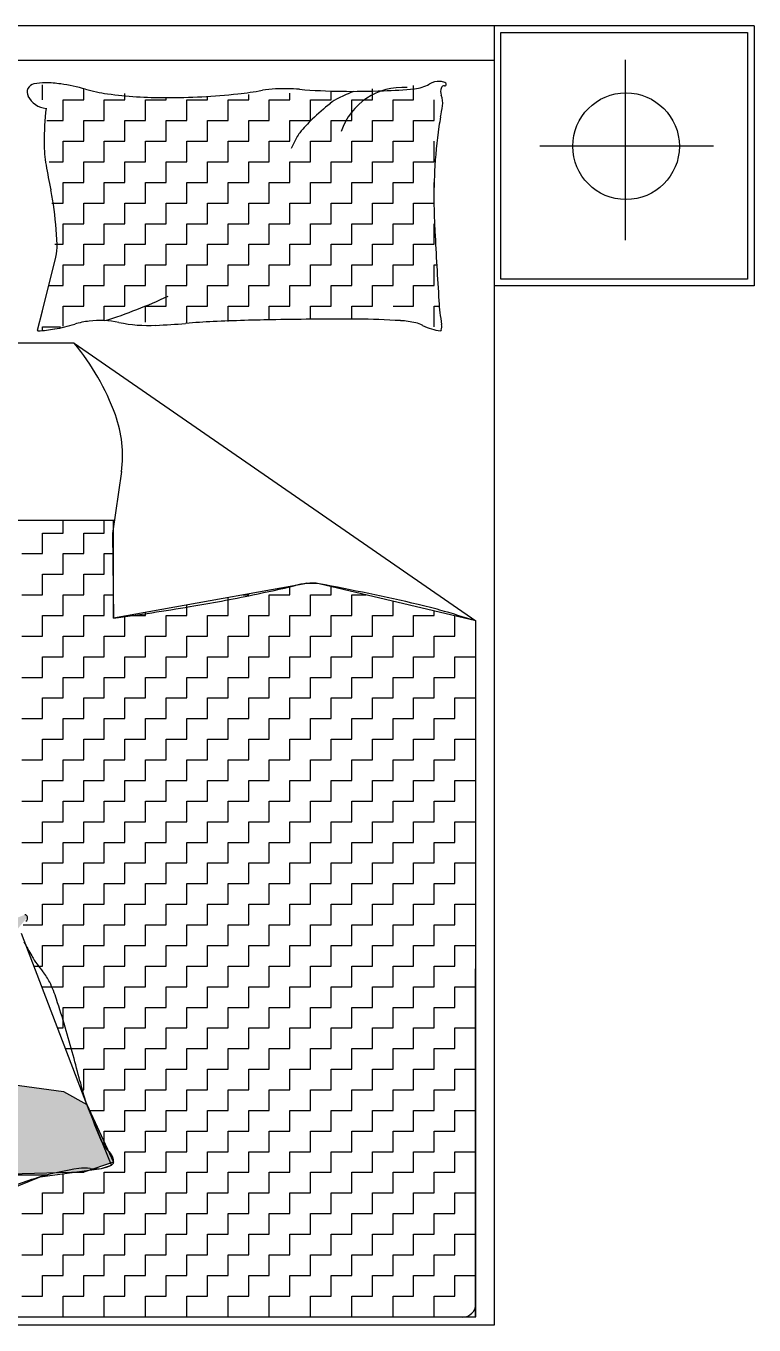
# Model space of a CAD drawing. Header units: inches. Extents: x 11.4 to 53.9, y 13.7 to 38.5.
# Drawn here: x 18.132 to 19.253, y 31.514 to 33.514 of the extents above; entities that cross this region are included whole.
import ezdxf

# ---------------------------------------------------------------- set-up
doc = ezdxf.new("R2010")
doc.units = ezdxf.units.IN
doc.header["$MEASUREMENT"] = 0
for name, color, linetype in [('02', 2, 'Continuous'), ('1', 1, 'Continuous'), ('4', 4, 'Continuous'), ('8', 8, 'Continuous')]:
    doc.layers.add(name, color=color, linetype=linetype)

msp = doc.modelspace()

# ---------------------------------------------------------------- hatches: boundary and pattern name
at = {"layer": '8'}
h = msp.add_hatch(color=256, dxfattribs=at)
h.paths.add_polyline_path([(17.6774, 31.8691), (17.7222, 31.9207), (17.748, 32.0427), (17.7503, 32.1429), (17.7342, 32.1459), (17.7059, 32.1021), (17.4274, 31.9828), (17.514, 31.9997), (17.6086, 31.9619)])
h.paths.add_polyline_path([(17.6774, 31.8691), (17.7084, 31.7866), (17.6877, 31.7041), (17.6342, 31.6415), (17.8448, 31.7307), (17.8701, 31.7373), (17.9219, 31.7426), (17.9588, 31.7537), (17.9251, 31.8055), (17.8632, 31.8502)])
h.paths.add_polyline_path([(17.9587, 31.8561), (18.0871, 31.8877), (18.1899, 31.8739), (18.2259, 31.8538), (18.2672, 31.7649), (18.2212, 31.7492), (18.0733, 31.7455), (18.0081, 31.7929)])
edge = h.paths.add_edge_path()
edge.add_line((18.1347, 32.1423), (18.0516, 32.0418))
edge.add_line((18.0516, 32.0418), (17.9764, 31.9114))
edge.add_line((17.9764, 31.9114), (17.9587, 31.8561))
edge.add_line((17.9587, 31.8561), (17.9013, 31.8976))
edge.add_line((17.9013, 31.8976), (17.8618, 32.0437))
edge.add_line((17.8618, 32.0437), (18.1307, 32.1457))

# ---------------------------------------------------------------- linework, layer by layer
at = {"layer": '02'}
for p, q in [((18.1577, 33.4002), (18.1577, 33.4235)), ((18.7292, 33.4002), (18.7292, 33.4227)), ((18.1894, 33.3685), (18.1894, 33.4002)), ((18.1894, 33.4002), (18.2212, 33.4002)), ((18.2212, 33.4002), (18.2212, 33.417)), ((18.2529, 33.3685), (18.2529, 33.4002)), ((18.2529, 33.4002), (18.2847, 33.4002)), ((18.2847, 33.4002), (18.2847, 33.4104)), ((18.3164, 33.3685), (18.3164, 33.4002)), ((18.3164, 33.4002), (18.3482, 33.4002)), ((18.3482, 33.4002), (18.3482, 33.4038)), ((18.3799, 33.3685), (18.3799, 33.4002)), ((18.3799, 33.4002), (18.4117, 33.4002)), ((18.4117, 33.4002), (18.4117, 33.4061)), ((18.4434, 33.3685), (18.4434, 33.4002)), ((18.4434, 33.4002), (18.4752, 33.4002)), ((18.4752, 33.4002), (18.4752, 33.4084)), ((18.5069, 33.3685), (18.5069, 33.4002)), ((18.5069, 33.4002), (18.5387, 33.4002)), ((18.5387, 33.4002), (18.5387, 33.4107)), ((18.5704, 33.3685), (18.5704, 33.4002)), ((18.5704, 33.4002), (18.6022, 33.4002)), ((18.6022, 33.4002), (18.6022, 33.413)), ((18.6339, 33.4002), (18.6657, 33.4002)), ((18.6339, 33.3685), (18.6339, 33.4002)), ((18.6657, 33.4002), (18.6657, 33.4175)), ((18.6974, 33.3685), (18.6974, 33.4002)), ((18.6974, 33.4002), (18.7292, 33.4002)), ((18.7609, 33.3685), (18.7609, 33.4002)), ((18.1645, 33.3685), (18.1894, 33.3685)), ((18.2212, 33.3367), (18.2212, 33.3685)), ((18.2212, 33.3685), (18.2529, 33.3685)), ((18.2847, 33.3685), (18.3164, 33.3685)), ((18.2847, 33.3367), (18.2847, 33.3685)), ((18.3482, 33.3367), (18.3482, 33.3685)), ((18.3482, 33.3685), (18.3799, 33.3685)), ((18.4117, 33.3367), (18.4117, 33.3685)), ((18.4117, 33.3685), (18.4434, 33.3685)), ((18.4752, 33.3367), (18.4752, 33.3685)), ((18.4752, 33.3685), (18.5069, 33.3685)), ((18.5387, 33.3367), (18.5387, 33.3685)), ((18.5387, 33.3685), (18.5704, 33.3685)), ((18.6022, 33.3367), (18.6022, 33.3685)), ((18.6022, 33.3685), (18.6339, 33.3685)), ((18.6657, 33.3367), (18.6657, 33.3685)), ((18.6657, 33.3685), (18.6974, 33.3685)), ((18.7292, 33.3367), (18.7292, 33.3685)), ((18.7292, 33.3685), (18.7609, 33.3685)), ((18.1894, 33.305), (18.1894, 33.3367)), ((18.1894, 33.3367), (18.2212, 33.3367)), ((18.2529, 33.305), (18.2529, 33.3367)), ((18.2529, 33.3367), (18.2847, 33.3367)), ((18.3164, 33.305), (18.3164, 33.3367)), ((18.3164, 33.3367), (18.3482, 33.3367)), ((18.3799, 33.305), (18.3799, 33.3367)), ((18.3799, 33.3367), (18.4117, 33.3367)), ((18.4434, 33.305), (18.4434, 33.3367)), ((18.4434, 33.3367), (18.4752, 33.3367)), ((18.5069, 33.305), (18.5069, 33.3367)), ((18.5069, 33.3367), (18.5387, 33.3367)), ((18.5704, 33.305), (18.5704, 33.3367)), ((18.5704, 33.3367), (18.6022, 33.3367)), ((18.6339, 33.305), (18.6339, 33.3367)), ((18.6339, 33.3367), (18.6657, 33.3367)), ((18.6974, 33.305), (18.6974, 33.3367)), ((18.6974, 33.3367), (18.7292, 33.3367)), ((18.7609, 33.305), (18.7609, 33.3367)), ((18.1681, 33.305), (18.1894, 33.305)), ((18.2212, 33.2732), (18.2212, 33.305)), ((18.2212, 33.305), (18.2529, 33.305)), ((18.2847, 33.305), (18.3164, 33.305)), ((18.2847, 33.2732), (18.2847, 33.305)), ((18.3482, 33.2732), (18.3482, 33.305)), ((18.3482, 33.305), (18.3799, 33.305)), ((18.4117, 33.2732), (18.4117, 33.305)), ((18.4117, 33.305), (18.4434, 33.305)), ((18.4752, 33.2732), (18.4752, 33.305)), ((18.4752, 33.305), (18.5069, 33.305)), ((18.5387, 33.2732), (18.5387, 33.305)), ((18.5387, 33.305), (18.5704, 33.305)), ((18.6022, 33.2732), (18.6022, 33.305)), ((18.6022, 33.305), (18.6339, 33.305)), ((18.6657, 33.2732), (18.6657, 33.305)), ((18.6657, 33.305), (18.6974, 33.305)), ((18.7292, 33.305), (18.7609, 33.305)), ((18.7292, 33.2732), (18.7292, 33.305)), ((18.1894, 33.2415), (18.1894, 33.2732)), ((18.1894, 33.2732), (18.2212, 33.2732)), ((18.2529, 33.2415), (18.2529, 33.2732)), ((18.2529, 33.2732), (18.2847, 33.2732)), ((18.3164, 33.2415), (18.3164, 33.2732)), ((18.3164, 33.2732), (18.3482, 33.2732)), ((18.3799, 33.2415), (18.3799, 33.2732)), ((18.3799, 33.2732), (18.4117, 33.2732)), ((18.4434, 33.2415), (18.4434, 33.2732)), ((18.4434, 33.2732), (18.4752, 33.2732)), ((18.5069, 33.2415), (18.5069, 33.2732)), ((18.5069, 33.2732), (18.5387, 33.2732)), ((18.5704, 33.2415), (18.5704, 33.2732)), ((18.5704, 33.2732), (18.6022, 33.2732)), ((18.6339, 33.2732), (18.6657, 33.2732)), ((18.6339, 33.2415), (18.6339, 33.2732)), ((18.6974, 33.2415), (18.6974, 33.2732)), ((18.6974, 33.2732), (18.7292, 33.2732)), ((18.1721, 33.2415), (18.1894, 33.2415)), ((18.2212, 33.2097), (18.2212, 33.2415)), ((18.2212, 33.2415), (18.2529, 33.2415)), ((18.2847, 33.2415), (18.3164, 33.2415)), ((18.2847, 33.2097), (18.2847, 33.2415)), ((18.3482, 33.2097), (18.3482, 33.2415)), ((18.3482, 33.2415), (18.3799, 33.2415)), ((18.4117, 33.2097), (18.4117, 33.2415)), ((18.4117, 33.2415), (18.4434, 33.2415)), ((18.4752, 33.2097), (18.4752, 33.2415)), ((18.4752, 33.2415), (18.5069, 33.2415)), ((18.5387, 33.2097), (18.5387, 33.2415)), ((18.5387, 33.2415), (18.5704, 33.2415)), ((18.6022, 33.2097), (18.6022, 33.2415)), ((18.6022, 33.2415), (18.6339, 33.2415)), ((18.6657, 33.2097), (18.6657, 33.2415)), ((18.6657, 33.2415), (18.6974, 33.2415)), ((18.7292, 33.2415), (18.7609, 33.2415)), ((18.7292, 33.2097), (18.7292, 33.2415)), ((18.1894, 33.178), (18.1894, 33.2097)), ((18.1894, 33.2097), (18.2212, 33.2097)), ((18.2529, 33.178), (18.2529, 33.2097)), ((18.2529, 33.2097), (18.2847, 33.2097)), ((18.3164, 33.178), (18.3164, 33.2097)), ((18.3164, 33.2097), (18.3482, 33.2097)), ((18.3799, 33.178), (18.3799, 33.2097)), ((18.3799, 33.2097), (18.4117, 33.2097)), ((18.4434, 33.178), (18.4434, 33.2097)), ((18.4434, 33.2097), (18.4752, 33.2097)), ((18.5069, 33.178), (18.5069, 33.2097)), ((18.5069, 33.2097), (18.5387, 33.2097)), ((18.5704, 33.178), (18.5704, 33.2097)), ((18.5704, 33.2097), (18.6022, 33.2097)), ((18.6339, 33.2097), (18.6657, 33.2097)), ((18.6339, 33.178), (18.6339, 33.2097)), ((18.6974, 33.178), (18.6974, 33.2097)), ((18.6974, 33.2097), (18.7292, 33.2097)), ((18.7609, 33.178), (18.7609, 33.2097)), ((18.1769, 33.178), (18.1894, 33.178)), ((18.2212, 33.1462), (18.2212, 33.178)), ((18.2212, 33.178), (18.2529, 33.178)), ((18.2847, 33.178), (18.3164, 33.178)), ((18.2847, 33.1462), (18.2847, 33.178)), ((18.3482, 33.1462), (18.3482, 33.178)), ((18.3482, 33.178), (18.3799, 33.178)), ((18.4117, 33.178), (18.4434, 33.178)), ((18.4117, 33.1462), (18.4117, 33.178)), ((18.4752, 33.1462), (18.4752, 33.178)), ((18.4752, 33.178), (18.5069, 33.178)), ((18.5387, 33.1462), (18.5387, 33.178)), ((18.5387, 33.178), (18.5704, 33.178)), ((18.6022, 33.1462), (18.6022, 33.178)), ((18.6022, 33.178), (18.6339, 33.178)), ((18.6657, 33.1462), (18.6657, 33.178)), ((18.6657, 33.178), (18.6974, 33.178)), ((18.7292, 33.1462), (18.7292, 33.178)), ((18.7292, 33.178), (18.7609, 33.178)), ((18.1894, 33.1145), (18.1894, 33.1462)), ((18.1894, 33.1462), (18.2212, 33.1462)), ((18.2529, 33.1145), (18.2529, 33.1462)), ((18.2529, 33.1462), (18.2847, 33.1462)), ((18.3164, 33.1145), (18.3164, 33.1462)), ((18.3164, 33.1462), (18.3482, 33.1462)), ((18.3799, 33.1145), (18.3799, 33.1462)), ((18.3799, 33.1462), (18.4117, 33.1462)), ((18.4434, 33.1145), (18.4434, 33.1462)), ((18.4434, 33.1462), (18.4752, 33.1462)), ((18.5069, 33.1145), (18.5069, 33.1462)), ((18.5069, 33.1462), (18.5387, 33.1462)), ((18.5704, 33.1145), (18.5704, 33.1462)), ((18.5704, 33.1462), (18.6022, 33.1462)), ((18.6339, 33.1462), (18.6657, 33.1462)), ((18.6339, 33.1145), (18.6339, 33.1462)), ((18.6974, 33.1145), (18.6974, 33.1462)), ((18.6974, 33.1462), (18.7292, 33.1462)), ((18.7609, 33.1145), (18.7609, 33.1462)), ((18.7609, 33.1462), (18.7649, 33.1462)), ((18.1674, 33.1145), (18.1894, 33.1145)), ((18.2212, 33.0827), (18.2212, 33.1145)), ((18.2212, 33.1145), (18.2529, 33.1145)), ((18.2847, 33.1145), (18.3164, 33.1145)), ((18.2847, 33.0827), (18.2847, 33.1145)), ((18.3482, 33.0827), (18.3482, 33.1145)), ((18.3482, 33.1145), (18.3799, 33.1145)), ((18.4117, 33.0827), (18.4117, 33.1145)), ((18.4117, 33.1145), (18.4434, 33.1145)), ((18.4752, 33.0827), (18.4752, 33.1145)), ((18.4752, 33.1145), (18.5069, 33.1145)), ((18.5387, 33.0827), (18.5387, 33.1145)), ((18.5387, 33.1145), (18.5704, 33.1145)), ((18.6022, 33.0827), (18.6022, 33.1145)), ((18.6022, 33.1145), (18.6339, 33.1145)), ((18.6657, 33.0827), (18.6657, 33.1145)), ((18.6657, 33.1145), (18.6974, 33.1145)), ((18.7292, 33.0827), (18.7292, 33.1145)), ((18.7292, 33.1145), (18.7609, 33.1145)), ((18.1894, 33.0517), (18.1894, 33.0827)), ((18.1894, 33.0827), (18.2212, 33.0827)), ((18.2529, 33.0603), (18.2529, 33.0827)), ((18.2529, 33.0827), (18.2847, 33.0827)), ((18.3164, 33.0583), (18.3164, 33.0827)), ((18.3164, 33.0827), (18.3482, 33.0827)), ((18.3799, 33.0563), (18.3799, 33.0827)), ((18.3799, 33.0827), (18.4117, 33.0827)), ((18.4434, 33.0589), (18.4434, 33.0827)), ((18.4434, 33.0827), (18.4752, 33.0827)), ((18.5069, 33.0615), (18.5069, 33.0827)), ((18.5069, 33.0827), (18.5387, 33.0827)), ((18.5704, 33.0622), (18.5704, 33.0827)), ((18.5704, 33.0827), (18.6022, 33.0827)), ((18.6339, 33.0827), (18.6657, 33.0827)), ((18.6339, 33.0626), (18.6339, 33.0827)), ((18.6974, 33.0827), (18.7292, 33.0827)), ((18.7609, 33.051), (18.7609, 33.0827)), ((18.7609, 33.0827), (18.7685, 33.0827)), ((18.1577, 33.0458), (18.1577, 33.051)), ((18.1577, 33.051), (18.1854, 33.051)), ((18.1894, 32.7335), (18.1894, 32.753)), ((18.2529, 32.7335), (18.2529, 32.753)), ((18.1577, 32.7017), (18.1577, 32.7335)), ((18.1577, 32.7335), (18.1894, 32.7335)), ((18.2212, 32.7017), (18.2212, 32.7335)), ((18.2212, 32.7335), (18.2529, 32.7335)), ((18.2655, 32.7325), (18.2673, 32.6024)), ((18.1259, 32.7017), (18.1577, 32.7017)), ((18.1894, 32.67), (18.1894, 32.7017)), ((18.1894, 32.7017), (18.2212, 32.7017)), ((18.2529, 32.67), (18.2529, 32.7017)), ((18.2529, 32.7017), (18.2673, 32.7017)), ((18.1577, 32.6382), (18.1577, 32.67)), ((18.1577, 32.67), (18.1894, 32.67)), ((18.2212, 32.6382), (18.2212, 32.67)), ((18.2212, 32.67), (18.2529, 32.67)), ((18.5387, 32.6382), (18.5387, 32.6512)), ((18.6022, 32.6382), (18.6022, 32.651)), ((18.1259, 32.6382), (18.1577, 32.6382)), ((18.1894, 32.6065), (18.1894, 32.6382)), ((18.1894, 32.6382), (18.2212, 32.6382)), ((18.2529, 32.6065), (18.2529, 32.6382)), ((18.2529, 32.6382), (18.2673, 32.6382)), ((18.3799, 32.6065), (18.3799, 32.6227)), ((18.4434, 32.6065), (18.4434, 32.6341)), ((18.4664, 32.6382), (18.4752, 32.6382)), ((18.4752, 32.6382), (18.4752, 32.6398)), ((18.5069, 32.6065), (18.5069, 32.6382)), ((18.5069, 32.6382), (18.5387, 32.6382)), ((18.5704, 32.6065), (18.5704, 32.6382)), ((18.5704, 32.6382), (18.6022, 32.6382)), ((18.6339, 32.6382), (18.6561, 32.6382)), ((18.6339, 32.6065), (18.6339, 32.6382)), ((18.6974, 32.6065), (18.6974, 32.6284)), ((18.1577, 32.5747), (18.1577, 32.6065)), ((18.1577, 32.6065), (18.1894, 32.6065)), ((18.2212, 32.5747), (18.2212, 32.6065)), ((18.2212, 32.6065), (18.2529, 32.6065)), ((18.2847, 32.5747), (18.2847, 32.6055)), ((18.2899, 32.6065), (18.3164, 32.6065)), ((18.3164, 32.6065), (18.3164, 32.6112)), ((18.3482, 32.5747), (18.3482, 32.6065)), ((18.3482, 32.6065), (18.3799, 32.6065)), ((18.4117, 32.5747), (18.4117, 32.6065)), ((18.4117, 32.6065), (18.4434, 32.6065)), ((18.4752, 32.5747), (18.4752, 32.6065)), ((18.4752, 32.6065), (18.5069, 32.6065)), ((18.5387, 32.5747), (18.5387, 32.6065)), ((18.5387, 32.6065), (18.5704, 32.6065)), ((18.6022, 32.5747), (18.6022, 32.6065)), ((18.6022, 32.6065), (18.6339, 32.6065)), ((18.6657, 32.5747), (18.6657, 32.6065)), ((18.6657, 32.6065), (18.6974, 32.6065)), ((18.7292, 32.5747), (18.7292, 32.6065)), ((18.7292, 32.6065), (18.7609, 32.6065)), ((18.7609, 32.6065), (18.7609, 32.6133)), ((18.7927, 32.5747), (18.7927, 32.6058)), ((18.1259, 32.5747), (18.1577, 32.5747)), ((18.1894, 32.543), (18.1894, 32.5747)), ((18.1894, 32.5747), (18.2212, 32.5747)), ((18.2529, 32.543), (18.2529, 32.5747)), ((18.2529, 32.5747), (18.2847, 32.5747)), ((18.3164, 32.543), (18.3164, 32.5747)), ((18.3164, 32.5747), (18.3482, 32.5747)), ((18.3799, 32.543), (18.3799, 32.5747)), ((18.3799, 32.5747), (18.4117, 32.5747)), ((18.4434, 32.543), (18.4434, 32.5747)), ((18.4434, 32.5747), (18.4752, 32.5747)), ((18.5069, 32.543), (18.5069, 32.5747)), ((18.5069, 32.5747), (18.5387, 32.5747)), ((18.5704, 32.543), (18.5704, 32.5747)), ((18.5704, 32.5747), (18.6022, 32.5747)), ((18.6339, 32.5747), (18.6657, 32.5747)), ((18.6339, 32.543), (18.6339, 32.5747)), ((18.6974, 32.543), (18.6974, 32.5747)), ((18.6974, 32.5747), (18.7292, 32.5747)), ((18.7609, 32.543), (18.7609, 32.5747)), ((18.7609, 32.5747), (18.7927, 32.5747)), ((18.8244, 32.5747), (18.8247, 32.5747)), ((18.1577, 32.5112), (18.1577, 32.543)), ((18.1577, 32.543), (18.1894, 32.543)), ((18.2212, 32.5112), (18.2212, 32.543)), ((18.2212, 32.543), (18.2529, 32.543)), ((18.2847, 32.543), (18.3164, 32.543)), ((18.2847, 32.5112), (18.2847, 32.543)), ((18.3482, 32.5112), (18.3482, 32.543)), ((18.3482, 32.543), (18.3799, 32.543)), ((18.4117, 32.5112), (18.4117, 32.543)), ((18.4117, 32.543), (18.4434, 32.543)), ((18.4752, 32.5112), (18.4752, 32.543)), ((18.4752, 32.543), (18.5069, 32.543)), ((18.5387, 32.5112), (18.5387, 32.543)), ((18.5387, 32.543), (18.5704, 32.543)), ((18.6022, 32.5112), (18.6022, 32.543)), ((18.6022, 32.543), (18.6339, 32.543)), ((18.6657, 32.5112), (18.6657, 32.543)), ((18.6657, 32.543), (18.6974, 32.543)), ((18.7292, 32.5112), (18.7292, 32.543)), ((18.7292, 32.543), (18.7609, 32.543)), ((18.7927, 32.5112), (18.7927, 32.543)), ((18.7927, 32.543), (18.8244, 32.543)), ((18.1259, 32.5112), (18.1577, 32.5112)), ((18.1894, 32.4795), (18.1894, 32.5112)), ((18.1894, 32.5112), (18.2212, 32.5112)), ((18.2529, 32.4795), (18.2529, 32.5112)), ((18.2529, 32.5112), (18.2847, 32.5112)), ((18.3164, 32.4795), (18.3164, 32.5112)), ((18.3164, 32.5112), (18.3482, 32.5112)), ((18.3799, 32.4795), (18.3799, 32.5112)), ((18.3799, 32.5112), (18.4117, 32.5112)), ((18.4434, 32.4795), (18.4434, 32.5112)), ((18.4434, 32.5112), (18.4752, 32.5112)), ((18.5069, 32.4795), (18.5069, 32.5112)), ((18.5069, 32.5112), (18.5387, 32.5112)), ((18.5704, 32.4795), (18.5704, 32.5112)), ((18.5704, 32.5112), (18.6022, 32.5112)), ((18.6339, 32.5112), (18.6657, 32.5112)), ((18.6339, 32.4795), (18.6339, 32.5112)), ((18.6974, 32.4795), (18.6974, 32.5112)), ((18.6974, 32.5112), (18.7292, 32.5112)), ((18.7609, 32.4795), (18.7609, 32.5112)), ((18.7609, 32.5112), (18.7927, 32.5112)), ((18.8244, 32.5112), (18.8248, 32.5112)), ((18.1577, 32.4477), (18.1577, 32.4795)), ((18.1577, 32.4795), (18.1894, 32.4795)), ((18.2212, 32.4477), (18.2212, 32.4795)), ((18.2212, 32.4795), (18.2529, 32.4795)), ((18.2847, 32.4795), (18.3164, 32.4795)), ((18.2847, 32.4477), (18.2847, 32.4795)), ((18.3482, 32.4477), (18.3482, 32.4795)), ((18.3482, 32.4795), (18.3799, 32.4795)), ((18.4117, 32.4477), (18.4117, 32.4795)), ((18.4117, 32.4795), (18.4434, 32.4795)), ((18.4752, 32.4477), (18.4752, 32.4795)), ((18.4752, 32.4795), (18.5069, 32.4795)), ((18.5387, 32.4477), (18.5387, 32.4795)), ((18.5387, 32.4795), (18.5704, 32.4795)), ((18.6022, 32.4477), (18.6022, 32.4795)), ((18.6022, 32.4795), (18.6339, 32.4795)), ((18.6657, 32.4477), (18.6657, 32.4795)), ((18.6657, 32.4795), (18.6974, 32.4795)), ((18.7292, 32.4477), (18.7292, 32.4795)), ((18.7292, 32.4795), (18.7609, 32.4795)), ((18.7927, 32.4477), (18.7927, 32.4795)), ((18.7927, 32.4795), (18.8244, 32.4795)), ((18.1259, 32.4477), (18.1577, 32.4477)), ((18.1894, 32.416), (18.1894, 32.4477)), ((18.1894, 32.4477), (18.2212, 32.4477)), ((18.2529, 32.416), (18.2529, 32.4477)), ((18.2529, 32.4477), (18.2847, 32.4477)), ((18.3164, 32.416), (18.3164, 32.4477)), ((18.3164, 32.4477), (18.3482, 32.4477)), ((18.3799, 32.416), (18.3799, 32.4477)), ((18.3799, 32.4477), (18.4117, 32.4477)), ((18.4434, 32.416), (18.4434, 32.4477)), ((18.4434, 32.4477), (18.4752, 32.4477)), ((18.5069, 32.416), (18.5069, 32.4477)), ((18.5069, 32.4477), (18.5387, 32.4477)), ((18.5704, 32.416), (18.5704, 32.4477)), ((18.5704, 32.4477), (18.6022, 32.4477)), ((18.6339, 32.4477), (18.6657, 32.4477)), ((18.6339, 32.416), (18.6339, 32.4477)), ((18.6974, 32.416), (18.6974, 32.4477)), ((18.6974, 32.4477), (18.7292, 32.4477)), ((18.7609, 32.416), (18.7609, 32.4477)), ((18.7609, 32.4477), (18.7927, 32.4477)), ((18.8244, 32.4477), (18.8248, 32.4477)), ((18.1577, 32.3842), (18.1577, 32.416)), ((18.1577, 32.416), (18.1894, 32.416)), ((18.2212, 32.3842), (18.2212, 32.416)), ((18.2212, 32.416), (18.2529, 32.416)), ((18.2847, 32.416), (18.3164, 32.416)), ((18.2847, 32.3842), (18.2847, 32.416)), ((18.3482, 32.3842), (18.3482, 32.416)), ((18.3482, 32.416), (18.3799, 32.416)), ((18.4117, 32.3842), (18.4117, 32.416)), ((18.4117, 32.416), (18.4434, 32.416)), ((18.4752, 32.3842), (18.4752, 32.416)), ((18.4752, 32.416), (18.5069, 32.416)), ((18.5387, 32.3842), (18.5387, 32.416)), ((18.5387, 32.416), (18.5704, 32.416)), ((18.6022, 32.3842), (18.6022, 32.416)), ((18.6022, 32.416), (18.6339, 32.416)), ((18.6657, 32.3842), (18.6657, 32.416)), ((18.6657, 32.416), (18.6974, 32.416)), ((18.7292, 32.3842), (18.7292, 32.416)), ((18.7292, 32.416), (18.7609, 32.416)), ((18.7927, 32.3842), (18.7927, 32.416)), ((18.7927, 32.416), (18.8244, 32.416)), ((18.1259, 32.3842), (18.1577, 32.3842)), ((18.1894, 32.3525), (18.1894, 32.3842)), ((18.1894, 32.3842), (18.2212, 32.3842)), ((18.2529, 32.3525), (18.2529, 32.3842)), ((18.2529, 32.3842), (18.2847, 32.3842)), ((18.3164, 32.3525), (18.3164, 32.3842)), ((18.3164, 32.3842), (18.3482, 32.3842)), ((18.3799, 32.3525), (18.3799, 32.3842)), ((18.3799, 32.3842), (18.4117, 32.3842)), ((18.4434, 32.3525), (18.4434, 32.3842)), ((18.4434, 32.3842), (18.4752, 32.3842)), ((18.5069, 32.3525), (18.5069, 32.3842)), ((18.5069, 32.3842), (18.5387, 32.3842)), ((18.5704, 32.3525), (18.5704, 32.3842)), ((18.5704, 32.3842), (18.6022, 32.3842)), ((18.6339, 32.3842), (18.6657, 32.3842)), ((18.6339, 32.3525), (18.6339, 32.3842)), ((18.6974, 32.3525), (18.6974, 32.3842)), ((18.6974, 32.3842), (18.7292, 32.3842)), ((18.7609, 32.3525), (18.7609, 32.3842)), ((18.7609, 32.3842), (18.7927, 32.3842)), ((18.8244, 32.3842), (18.8248, 32.3842)), ((18.1577, 32.3525), (18.1894, 32.3525)), ((18.1577, 32.3207), (18.1577, 32.3525)), ((18.2212, 32.3207), (18.2212, 32.3525)), ((18.2212, 32.3525), (18.2529, 32.3525)), ((18.2847, 32.3525), (18.3164, 32.3525)), ((18.2847, 32.3207), (18.2847, 32.3525)), ((18.3482, 32.3207), (18.3482, 32.3525)), ((18.3482, 32.3525), (18.3799, 32.3525)), ((18.4117, 32.3207), (18.4117, 32.3525)), ((18.4117, 32.3525), (18.4434, 32.3525)), ((18.4752, 32.3207), (18.4752, 32.3525)), ((18.4752, 32.3525), (18.5069, 32.3525)), ((18.5387, 32.3207), (18.5387, 32.3525)), ((18.5387, 32.3525), (18.5704, 32.3525)), ((18.6022, 32.3207), (18.6022, 32.3525)), ((18.6022, 32.3525), (18.6339, 32.3525)), ((18.6657, 32.3207), (18.6657, 32.3525)), ((18.6657, 32.3525), (18.6974, 32.3525)), ((18.7292, 32.3207), (18.7292, 32.3525)), ((18.7292, 32.3525), (18.7609, 32.3525)), ((18.7927, 32.3207), (18.7927, 32.3525)), ((18.7927, 32.3525), (18.8244, 32.3525)), ((18.1259, 32.3207), (18.1577, 32.3207)), ((18.1894, 32.289), (18.1894, 32.3207)), ((18.1894, 32.3207), (18.2212, 32.3207)), ((18.2529, 32.289), (18.2529, 32.3207)), ((18.2529, 32.3207), (18.2847, 32.3207)), ((18.3164, 32.289), (18.3164, 32.3207)), ((18.3164, 32.3207), (18.3482, 32.3207)), ((18.3799, 32.289), (18.3799, 32.3207)), ((18.3799, 32.3207), (18.4117, 32.3207)), ((18.4434, 32.289), (18.4434, 32.3207)), ((18.4434, 32.3207), (18.4752, 32.3207)), ((18.5069, 32.289), (18.5069, 32.3207)), ((18.5069, 32.3207), (18.5387, 32.3207)), ((18.5704, 32.289), (18.5704, 32.3207)), ((18.5704, 32.3207), (18.6022, 32.3207)), ((18.6339, 32.289), (18.6339, 32.3207)), ((18.6339, 32.3207), (18.6657, 32.3207)), ((18.6974, 32.289), (18.6974, 32.3207)), ((18.6974, 32.3207), (18.7292, 32.3207)), ((18.7609, 32.289), (18.7609, 32.3207)), ((18.7609, 32.3207), (18.7927, 32.3207)), ((18.8244, 32.3207), (18.8248, 32.3207)), ((18.1577, 32.289), (18.1894, 32.289)), ((18.1577, 32.2572), (18.1577, 32.289)), ((18.2212, 32.2572), (18.2212, 32.289)), ((18.2212, 32.289), (18.2529, 32.289)), ((18.2847, 32.289), (18.3164, 32.289)), ((18.2847, 32.2572), (18.2847, 32.289)), ((18.3482, 32.2572), (18.3482, 32.289)), ((18.3482, 32.289), (18.3799, 32.289)), ((18.4117, 32.2572), (18.4117, 32.289)), ((18.4117, 32.289), (18.4434, 32.289)), ((18.4752, 32.2572), (18.4752, 32.289)), ((18.4752, 32.289), (18.5069, 32.289)), ((18.5387, 32.2572), (18.5387, 32.289)), ((18.5387, 32.289), (18.5704, 32.289)), ((18.6022, 32.2572), (18.6022, 32.289)), ((18.6022, 32.289), (18.6339, 32.289)), ((18.6657, 32.2572), (18.6657, 32.289)), ((18.6657, 32.289), (18.6974, 32.289)), ((18.7292, 32.2572), (18.7292, 32.289)), ((18.7292, 32.289), (18.7609, 32.289)), ((18.7927, 32.2572), (18.7927, 32.289)), ((18.7927, 32.289), (18.8244, 32.289)), ((18.1259, 32.2572), (18.1577, 32.2572)), ((18.1894, 32.2255), (18.1894, 32.2572)), ((18.1894, 32.2572), (18.2212, 32.2572)), ((18.2529, 32.2255), (18.2529, 32.2572)), ((18.2529, 32.2572), (18.2847, 32.2572)), ((18.3164, 32.2255), (18.3164, 32.2572)), ((18.3164, 32.2572), (18.3482, 32.2572)), ((18.3799, 32.2255), (18.3799, 32.2572)), ((18.3799, 32.2572), (18.4117, 32.2572)), ((18.4434, 32.2255), (18.4434, 32.2572)), ((18.4434, 32.2572), (18.4752, 32.2572)), ((18.5069, 32.2255), (18.5069, 32.2572)), ((18.5069, 32.2572), (18.5387, 32.2572)), ((18.5704, 32.2255), (18.5704, 32.2572)), ((18.5704, 32.2572), (18.6022, 32.2572)), ((18.6339, 32.2572), (18.6657, 32.2572)), ((18.6339, 32.2255), (18.6339, 32.2572)), ((18.6974, 32.2255), (18.6974, 32.2572)), ((18.6974, 32.2572), (18.7292, 32.2572)), ((18.7609, 32.2255), (18.7609, 32.2572)), ((18.7609, 32.2572), (18.7927, 32.2572)), ((18.8244, 32.2572), (18.8248, 32.2572)), ((18.1577, 32.2255), (18.1894, 32.2255)), ((18.1577, 32.1937), (18.1577, 32.2255)), ((18.2212, 32.1937), (18.2212, 32.2255)), ((18.2212, 32.2255), (18.2529, 32.2255)), ((18.2847, 32.2255), (18.3164, 32.2255)), ((18.2847, 32.1937), (18.2847, 32.2255)), ((18.3482, 32.1937), (18.3482, 32.2255)), ((18.3482, 32.2255), (18.3799, 32.2255)), ((18.4117, 32.1937), (18.4117, 32.2255)), ((18.4117, 32.2255), (18.4434, 32.2255)), ((18.4752, 32.1937), (18.4752, 32.2255)), ((18.4752, 32.2255), (18.5069, 32.2255)), ((18.5387, 32.1937), (18.5387, 32.2255)), ((18.5387, 32.2255), (18.5704, 32.2255)), ((18.6022, 32.1937), (18.6022, 32.2255)), ((18.6022, 32.2255), (18.6339, 32.2255)), ((18.6657, 32.1937), (18.6657, 32.2255)), ((18.6657, 32.2255), (18.6974, 32.2255)), ((18.7292, 32.1937), (18.7292, 32.2255)), ((18.7292, 32.2255), (18.7609, 32.2255)), ((18.7927, 32.1937), (18.7927, 32.2255)), ((18.7927, 32.2255), (18.8244, 32.2255)), ((18.1259, 32.1937), (18.1577, 32.1937)), ((18.1894, 32.162), (18.1894, 32.1937)), ((18.1894, 32.1937), (18.2212, 32.1937)), ((18.2529, 32.162), (18.2529, 32.1937)), ((18.2529, 32.1937), (18.2847, 32.1937)), ((18.3164, 32.162), (18.3164, 32.1937)), ((18.3164, 32.1937), (18.3482, 32.1937)), ((18.3799, 32.162), (18.3799, 32.1937)), ((18.3799, 32.1937), (18.4117, 32.1937)), ((18.4434, 32.162), (18.4434, 32.1937)), ((18.4434, 32.1937), (18.4752, 32.1937)), ((18.5069, 32.162), (18.5069, 32.1937)), ((18.5069, 32.1937), (18.5387, 32.1937)), ((18.5704, 32.162), (18.5704, 32.1937)), ((18.5704, 32.1937), (18.6022, 32.1937)), ((18.6339, 32.1937), (18.6657, 32.1937)), ((18.6339, 32.162), (18.6339, 32.1937)), ((18.6974, 32.162), (18.6974, 32.1937)), ((18.6974, 32.1937), (18.7292, 32.1937)), ((18.7609, 32.162), (18.7609, 32.1937)), ((18.7609, 32.1937), (18.7927, 32.1937)), ((18.8244, 32.1937), (18.8248, 32.1937)), ((18.1577, 32.162), (18.1894, 32.162)), ((18.1577, 32.1302), (18.1577, 32.162)), ((18.2212, 32.1302), (18.2212, 32.162)), ((18.2212, 32.162), (18.2529, 32.162)), ((18.2847, 32.162), (18.3164, 32.162)), ((18.2847, 32.1302), (18.2847, 32.162)), ((18.3482, 32.1302), (18.3482, 32.162)), ((18.3482, 32.162), (18.3799, 32.162)), ((18.4117, 32.1302), (18.4117, 32.162)), ((18.4117, 32.162), (18.4434, 32.162)), ((18.4752, 32.1302), (18.4752, 32.162)), ((18.4752, 32.162), (18.5069, 32.162)), ((18.5387, 32.1302), (18.5387, 32.162)), ((18.5387, 32.162), (18.5704, 32.162)), ((18.6022, 32.1302), (18.6022, 32.162)), ((18.6022, 32.162), (18.6339, 32.162)), ((18.6657, 32.1302), (18.6657, 32.162)), ((18.6657, 32.162), (18.6974, 32.162)), ((18.7292, 32.1302), (18.7292, 32.162)), ((18.7292, 32.162), (18.7609, 32.162)), ((18.7927, 32.1302), (18.7927, 32.162)), ((18.7927, 32.162), (18.8244, 32.162)), ((18.128, 32.1302), (18.1577, 32.1302)), ((18.1894, 32.0985), (18.1894, 32.1302)), ((18.1894, 32.1302), (18.2212, 32.1302)), ((18.2529, 32.0985), (18.2529, 32.1302)), ((18.2529, 32.1302), (18.2847, 32.1302)), ((18.3164, 32.0985), (18.3164, 32.1302)), ((18.3164, 32.1302), (18.3482, 32.1302)), ((18.3799, 32.0985), (18.3799, 32.1302)), ((18.3799, 32.1302), (18.4117, 32.1302)), ((18.4434, 32.0985), (18.4434, 32.1302)), ((18.4434, 32.1302), (18.4752, 32.1302)), ((18.5069, 32.0985), (18.5069, 32.1302)), ((18.5069, 32.1302), (18.5387, 32.1302)), ((18.5704, 32.0985), (18.5704, 32.1302)), ((18.5704, 32.1302), (18.6022, 32.1302)), ((18.6339, 32.1302), (18.6657, 32.1302)), ((18.6339, 32.0985), (18.6339, 32.1302)), ((18.6974, 32.0985), (18.6974, 32.1302)), ((18.6974, 32.1302), (18.7292, 32.1302)), ((18.7609, 32.0985), (18.7609, 32.1302)), ((18.7609, 32.1302), (18.7927, 32.1302)), ((18.8244, 32.1302), (18.8248, 32.1302)), ((18.1577, 32.0985), (18.1894, 32.0985)), ((18.1577, 32.0667), (18.1577, 32.0985)), ((18.2212, 32.0667), (18.2212, 32.0985)), ((18.2212, 32.0985), (18.2529, 32.0985)), ((18.2847, 32.0985), (18.3164, 32.0985)), ((18.2847, 32.0667), (18.2847, 32.0985)), ((18.3482, 32.0667), (18.3482, 32.0985)), ((18.3482, 32.0985), (18.3799, 32.0985)), ((18.4117, 32.0667), (18.4117, 32.0985)), ((18.4117, 32.0985), (18.4434, 32.0985)), ((18.4752, 32.0667), (18.4752, 32.0985)), ((18.4752, 32.0985), (18.5069, 32.0985)), ((18.5387, 32.0667), (18.5387, 32.0985)), ((18.5387, 32.0985), (18.5704, 32.0985)), ((18.6022, 32.0667), (18.6022, 32.0985)), ((18.6022, 32.0985), (18.6339, 32.0985)), ((18.6657, 32.0667), (18.6657, 32.0985)), ((18.6657, 32.0985), (18.6974, 32.0985)), ((18.7292, 32.0667), (18.7292, 32.0985)), ((18.7292, 32.0985), (18.7609, 32.0985)), ((18.7927, 32.0667), (18.7927, 32.0985)), ((18.7927, 32.0985), (18.8244, 32.0985)), ((18.1448, 32.0667), (18.1577, 32.0667)), ((18.1894, 32.035), (18.1894, 32.0667)), ((18.1894, 32.0667), (18.2212, 32.0667)), ((18.2529, 32.035), (18.2529, 32.0667)), ((18.2529, 32.0667), (18.2847, 32.0667)), ((18.3164, 32.035), (18.3164, 32.0667)), ((18.3164, 32.0667), (18.3482, 32.0667)), ((18.3799, 32.035), (18.3799, 32.0667)), ((18.3799, 32.0667), (18.4117, 32.0667)), ((18.4434, 32.035), (18.4434, 32.0667)), ((18.4434, 32.0667), (18.4752, 32.0667)), ((18.5069, 32.035), (18.5069, 32.0667)), ((18.5069, 32.0667), (18.5387, 32.0667)), ((18.5704, 32.035), (18.5704, 32.0667)), ((18.5704, 32.0667), (18.6022, 32.0667)), ((18.6339, 32.0667), (18.6657, 32.0667)), ((18.6339, 32.035), (18.6339, 32.0667)), ((18.6974, 32.035), (18.6974, 32.0667)), ((18.6974, 32.0667), (18.7292, 32.0667)), ((18.7609, 32.035), (18.7609, 32.0667)), ((18.7609, 32.0667), (18.7927, 32.0667)), ((18.8244, 32.0667), (18.8248, 32.0667)), ((18.1577, 32.035), (18.1894, 32.035)), ((18.1577, 32.0328), (18.1577, 32.035)), ((18.2212, 32.0032), (18.2212, 32.035)), ((18.2212, 32.035), (18.2529, 32.035)), ((18.2847, 32.035), (18.3164, 32.035)), ((18.2847, 32.0032), (18.2847, 32.035)), ((18.3482, 32.0032), (18.3482, 32.035)), ((18.3482, 32.035), (18.3799, 32.035)), ((18.4117, 32.0032), (18.4117, 32.035)), ((18.4117, 32.035), (18.4434, 32.035)), ((18.4752, 32.0032), (18.4752, 32.035)), ((18.4752, 32.035), (18.5069, 32.035)), ((18.5387, 32.0032), (18.5387, 32.035)), ((18.5387, 32.035), (18.5704, 32.035)), ((18.6022, 32.0032), (18.6022, 32.035)), ((18.6022, 32.035), (18.6339, 32.035)), ((18.6657, 32.0032), (18.6657, 32.035)), ((18.6657, 32.035), (18.6974, 32.035)), ((18.7292, 32.0032), (18.7292, 32.035)), ((18.7292, 32.035), (18.7609, 32.035)), ((18.7927, 32.0032), (18.7927, 32.035)), ((18.7927, 32.035), (18.8244, 32.035)), ((18.1894, 31.9715), (18.1894, 32.0032)), ((18.1894, 32.0032), (18.2212, 32.0032)), ((18.2529, 31.9715), (18.2529, 32.0032)), ((18.2529, 32.0032), (18.2847, 32.0032)), ((18.3164, 31.9715), (18.3164, 32.0032)), ((18.3164, 32.0032), (18.3482, 32.0032)), ((18.3799, 31.9715), (18.3799, 32.0032)), ((18.3799, 32.0032), (18.4117, 32.0032)), ((18.4434, 31.9715), (18.4434, 32.0032)), ((18.4434, 32.0032), (18.4752, 32.0032)), ((18.5069, 31.9715), (18.5069, 32.0032)), ((18.5069, 32.0032), (18.5387, 32.0032)), ((18.5704, 31.9715), (18.5704, 32.0032)), ((18.5704, 32.0032), (18.6022, 32.0032)), ((18.6339, 32.0032), (18.6657, 32.0032)), ((18.6339, 31.9715), (18.6339, 32.0032)), ((18.6974, 31.9715), (18.6974, 32.0032)), ((18.6974, 32.0032), (18.7292, 32.0032)), ((18.7609, 31.9715), (18.7609, 32.0032)), ((18.7609, 32.0032), (18.7927, 32.0032)), ((18.8244, 32.0032), (18.8248, 32.0032)), ((18.1811, 31.9715), (18.1894, 31.9715)), ((18.2212, 31.9397), (18.2212, 31.9715)), ((18.2212, 31.9715), (18.2529, 31.9715)), ((18.2847, 31.9715), (18.3164, 31.9715)), ((18.2847, 31.9397), (18.2847, 31.9715)), ((18.3482, 31.9397), (18.3482, 31.9715)), ((18.3482, 31.9715), (18.3799, 31.9715)), ((18.4117, 31.9397), (18.4117, 31.9715)), ((18.4117, 31.9715), (18.4434, 31.9715)), ((18.4752, 31.9397), (18.4752, 31.9715)), ((18.4752, 31.9715), (18.5069, 31.9715)), ((18.5387, 31.9397), (18.5387, 31.9715)), ((18.5387, 31.9715), (18.5704, 31.9715)), ((18.6022, 31.9397), (18.6022, 31.9715)), ((18.6022, 31.9715), (18.6339, 31.9715)), ((18.6657, 31.9397), (18.6657, 31.9715)), ((18.6657, 31.9715), (18.6974, 31.9715)), ((18.7292, 31.9397), (18.7292, 31.9715)), ((18.7292, 31.9715), (18.7609, 31.9715)), ((18.7927, 31.9397), (18.7927, 31.9715)), ((18.7927, 31.9715), (18.8244, 31.9715)), ((18.1932, 31.9397), (18.2212, 31.9397)), ((18.2529, 31.908), (18.2529, 31.9397)), ((18.2529, 31.9397), (18.2847, 31.9397)), ((18.3164, 31.908), (18.3164, 31.9397)), ((18.3164, 31.9397), (18.3482, 31.9397)), ((18.3799, 31.908), (18.3799, 31.9397)), ((18.3799, 31.9397), (18.4117, 31.9397)), ((18.4434, 31.908), (18.4434, 31.9397)), ((18.4434, 31.9397), (18.4752, 31.9397)), ((18.5069, 31.908), (18.5069, 31.9397)), ((18.5069, 31.9397), (18.5387, 31.9397)), ((18.5704, 31.908), (18.5704, 31.9397)), ((18.5704, 31.9397), (18.6022, 31.9397)), ((18.6339, 31.9397), (18.6657, 31.9397)), ((18.6339, 31.908), (18.6339, 31.9397)), ((18.6974, 31.908), (18.6974, 31.9397)), ((18.6974, 31.9397), (18.7292, 31.9397)), ((18.7609, 31.908), (18.7609, 31.9397)), ((18.7609, 31.9397), (18.7927, 31.9397)), ((18.8244, 31.9397), (18.8249, 31.9397)), ((18.2212, 31.8762), (18.2212, 31.908)), ((18.2212, 31.908), (18.2529, 31.908)), ((18.2847, 31.908), (18.3164, 31.908)), ((18.2847, 31.8762), (18.2847, 31.908)), ((18.3482, 31.8762), (18.3482, 31.908)), ((18.3482, 31.908), (18.3799, 31.908)), ((18.4117, 31.8762), (18.4117, 31.908)), ((18.4117, 31.908), (18.4434, 31.908)), ((18.4752, 31.8762), (18.4752, 31.908)), ((18.4752, 31.908), (18.5069, 31.908)), ((18.5387, 31.8762), (18.5387, 31.908)), ((18.5387, 31.908), (18.5704, 31.908)), ((18.6022, 31.8762), (18.6022, 31.908)), ((18.6022, 31.908), (18.6339, 31.908)), ((18.6657, 31.8762), (18.6657, 31.908)), ((18.6657, 31.908), (18.6974, 31.908)), ((18.7292, 31.8762), (18.7292, 31.908)), ((18.7292, 31.908), (18.7609, 31.908)), ((18.7927, 31.8762), (18.7927, 31.908)), ((18.7927, 31.908), (18.8244, 31.908)), ((18.0871, 31.8877), (18.1899, 31.8739)), ((18.1899, 31.8739), (18.2259, 31.8538)), ((18.2174, 31.8762), (18.2212, 31.8762)), ((18.2529, 31.8445), (18.2529, 31.8762)), ((18.2529, 31.8762), (18.2847, 31.8762)), ((18.3164, 31.8445), (18.3164, 31.8762)), ((18.3164, 31.8762), (18.3482, 31.8762)), ((18.3799, 31.8445), (18.3799, 31.8762)), ((18.3799, 31.8762), (18.4117, 31.8762)), ((18.4434, 31.8445), (18.4434, 31.8762)), ((18.4434, 31.8762), (18.4752, 31.8762)), ((18.5069, 31.8445), (18.5069, 31.8762)), ((18.5069, 31.8762), (18.5387, 31.8762)), ((18.5704, 31.8445), (18.5704, 31.8762)), ((18.5704, 31.8762), (18.6022, 31.8762)), ((18.6339, 31.8762), (18.6657, 31.8762)), ((18.6339, 31.8445), (18.6339, 31.8762)), ((18.6974, 31.8445), (18.6974, 31.8762)), ((18.6974, 31.8762), (18.7292, 31.8762)), ((18.7609, 31.8445), (18.7609, 31.8762)), ((18.7609, 31.8762), (18.7927, 31.8762)), ((18.8244, 31.8762), (18.8249, 31.8762)), ((18.264, 31.7603), (18.2259, 31.8538)), ((18.2259, 31.8538), (18.2672, 31.7649)), ((18.2297, 31.8445), (18.2529, 31.8445)), ((18.2847, 31.8445), (18.3164, 31.8445)), ((18.2847, 31.8127), (18.2847, 31.8445)), ((18.3482, 31.8127), (18.3482, 31.8445)), ((18.3482, 31.8445), (18.3799, 31.8445)), ((18.4117, 31.8127), (18.4117, 31.8445)), ((18.4117, 31.8445), (18.4434, 31.8445)), ((18.4752, 31.8127), (18.4752, 31.8445)), ((18.4752, 31.8445), (18.5069, 31.8445)), ((18.5387, 31.8127), (18.5387, 31.8445)), ((18.5387, 31.8445), (18.5704, 31.8445)), ((18.6022, 31.8127), (18.6022, 31.8445)), ((18.6022, 31.8445), (18.6339, 31.8445)), ((18.6657, 31.8127), (18.6657, 31.8445)), ((18.6657, 31.8445), (18.6974, 31.8445)), ((18.7292, 31.8127), (18.7292, 31.8445)), ((18.7292, 31.8445), (18.7609, 31.8445)), ((18.7927, 31.8127), (18.7927, 31.8445)), ((18.7927, 31.8445), (18.8244, 31.8445)), ((18.2529, 31.7876), (18.2529, 31.8127)), ((18.2529, 31.8127), (18.2847, 31.8127)), ((18.3164, 31.781), (18.3164, 31.8127)), ((18.3164, 31.8127), (18.3482, 31.8127)), ((18.3799, 31.781), (18.3799, 31.8127)), ((18.3799, 31.8127), (18.4117, 31.8127)), ((18.4434, 31.781), (18.4434, 31.8127)), ((18.4434, 31.8127), (18.4752, 31.8127)), ((18.5069, 31.781), (18.5069, 31.8127)), ((18.5069, 31.8127), (18.5387, 31.8127)), ((18.5704, 31.781), (18.5704, 31.8127)), ((18.5704, 31.8127), (18.6022, 31.8127)), ((18.6339, 31.781), (18.6339, 31.8127)), ((18.6339, 31.8127), (18.6657, 31.8127)), ((18.6974, 31.781), (18.6974, 31.8127)), ((18.6974, 31.8127), (18.7292, 31.8127)), ((18.7609, 31.781), (18.7609, 31.8127)), ((18.7609, 31.8127), (18.7927, 31.8127)), ((18.8244, 31.8127), (18.8249, 31.8127)), ((18.2847, 31.781), (18.3164, 31.781)), ((18.2847, 31.7492), (18.2847, 31.781)), ((18.3482, 31.7492), (18.3482, 31.781)), ((18.3482, 31.781), (18.3799, 31.781)), ((18.4117, 31.7492), (18.4117, 31.781)), ((18.4117, 31.781), (18.4434, 31.781)), ((18.4752, 31.7492), (18.4752, 31.781)), ((18.4752, 31.781), (18.5069, 31.781)), ((18.5387, 31.7492), (18.5387, 31.781)), ((18.5387, 31.781), (18.5704, 31.781)), ((18.6022, 31.7492), (18.6022, 31.781)), ((18.6022, 31.781), (18.6339, 31.781)), ((18.6657, 31.7492), (18.6657, 31.781)), ((18.6657, 31.781), (18.6974, 31.781)), ((18.7292, 31.7492), (18.7292, 31.781)), ((18.7292, 31.781), (18.7609, 31.781)), ((18.7927, 31.7492), (18.7927, 31.781)), ((18.7927, 31.781), (18.8244, 31.781)), ((18.2672, 31.7649), (18.2212, 31.7492)), ((18.2484, 31.7552), (18.264, 31.7603)), ((18.2212, 31.7492), (18.0733, 31.7455)), ((18.0733, 31.7455), (18.1662, 31.7455)), ((18.1894, 31.7175), (18.1894, 31.747)), ((18.2055, 31.7492), (18.2212, 31.7492)), ((18.2212, 31.7492), (18.2212, 31.7514)), ((18.2529, 31.7175), (18.2529, 31.7492)), ((18.2529, 31.7492), (18.2847, 31.7492)), ((18.3164, 31.7175), (18.3164, 31.7492)), ((18.3164, 31.7492), (18.3482, 31.7492)), ((18.3799, 31.7175), (18.3799, 31.7492)), ((18.3799, 31.7492), (18.4117, 31.7492)), ((18.4434, 31.7175), (18.4434, 31.7492)), ((18.4434, 31.7492), (18.4752, 31.7492)), ((18.5069, 31.7175), (18.5069, 31.7492)), ((18.5069, 31.7492), (18.5387, 31.7492)), ((18.5704, 31.7175), (18.5704, 31.7492)), ((18.5704, 31.7492), (18.6022, 31.7492)), ((18.6339, 31.7492), (18.6657, 31.7492)), ((18.6339, 31.7175), (18.6339, 31.7492)), ((18.6974, 31.7175), (18.6974, 31.7492)), ((18.6974, 31.7492), (18.7292, 31.7492)), ((18.7609, 31.7175), (18.7609, 31.7492)), ((18.7609, 31.7492), (18.7927, 31.7492)), ((18.8244, 31.7492), (18.8249, 31.7492)), ((18.1577, 31.7175), (18.1894, 31.7175)), ((18.1577, 31.6857), (18.1577, 31.7175)), ((18.2212, 31.6857), (18.2212, 31.7175)), ((18.2212, 31.7175), (18.2529, 31.7175)), ((18.2847, 31.7175), (18.3164, 31.7175)), ((18.2847, 31.6857), (18.2847, 31.7175)), ((18.3482, 31.6857), (18.3482, 31.7175)), ((18.3482, 31.7175), (18.3799, 31.7175)), ((18.4117, 31.6857), (18.4117, 31.7175)), ((18.4117, 31.7175), (18.4434, 31.7175)), ((18.4752, 31.6857), (18.4752, 31.7175)), ((18.4752, 31.7175), (18.5069, 31.7175)), ((18.5387, 31.6857), (18.5387, 31.7175)), ((18.5387, 31.7175), (18.5704, 31.7175)), ((18.6022, 31.6857), (18.6022, 31.7175)), ((18.6022, 31.7175), (18.6339, 31.7175)), ((18.6657, 31.6857), (18.6657, 31.7175)), ((18.6657, 31.7175), (18.6974, 31.7175)), ((18.7292, 31.6857), (18.7292, 31.7175)), ((18.7292, 31.7175), (18.7609, 31.7175)), ((18.7927, 31.6857), (18.7927, 31.7175)), ((18.7927, 31.7175), (18.8244, 31.7175)), ((18.1259, 31.6857), (18.1577, 31.6857)), ((18.1894, 31.654), (18.1894, 31.6857)), ((18.1894, 31.6857), (18.2212, 31.6857)), ((18.2529, 31.654), (18.2529, 31.6857)), ((18.2529, 31.6857), (18.2847, 31.6857)), ((18.3164, 31.654), (18.3164, 31.6857)), ((18.3164, 31.6857), (18.3482, 31.6857)), ((18.3799, 31.654), (18.3799, 31.6857)), ((18.3799, 31.6857), (18.4117, 31.6857)), ((18.4434, 31.654), (18.4434, 31.6857)), ((18.4434, 31.6857), (18.4752, 31.6857)), ((18.5069, 31.654), (18.5069, 31.6857)), ((18.5069, 31.6857), (18.5387, 31.6857)), ((18.5704, 31.654), (18.5704, 31.6857)), ((18.5704, 31.6857), (18.6022, 31.6857)), ((18.6339, 31.6857), (18.6657, 31.6857)), ((18.6339, 31.654), (18.6339, 31.6857)), ((18.6974, 31.654), (18.6974, 31.6857)), ((18.6974, 31.6857), (18.7292, 31.6857)), ((18.7609, 31.654), (18.7609, 31.6857)), ((18.7609, 31.6857), (18.7927, 31.6857)), ((18.8244, 31.6857), (18.8249, 31.6857)), ((18.1577, 31.654), (18.1894, 31.654)), ((18.1577, 31.6222), (18.1577, 31.654)), ((18.2212, 31.6222), (18.2212, 31.654)), ((18.2212, 31.654), (18.2529, 31.654)), ((18.2847, 31.654), (18.3164, 31.654)), ((18.2847, 31.6222), (18.2847, 31.654)), ((18.3482, 31.6222), (18.3482, 31.654)), ((18.3482, 31.654), (18.3799, 31.654)), ((18.4117, 31.6222), (18.4117, 31.654)), ((18.4117, 31.654), (18.4434, 31.654)), ((18.4752, 31.6222), (18.4752, 31.654)), ((18.4752, 31.654), (18.5069, 31.654)), ((18.5387, 31.6222), (18.5387, 31.654)), ((18.5387, 31.654), (18.5704, 31.654)), ((18.6022, 31.6222), (18.6022, 31.654)), ((18.6022, 31.654), (18.6339, 31.654)), ((18.6657, 31.6222), (18.6657, 31.654)), ((18.6657, 31.654), (18.6974, 31.654)), ((18.7292, 31.6222), (18.7292, 31.654)), ((18.7292, 31.654), (18.7609, 31.654)), ((18.7927, 31.6222), (18.7927, 31.654)), ((18.7927, 31.654), (18.8244, 31.654)), ((18.1259, 31.6222), (18.1577, 31.6222)), ((18.1894, 31.5905), (18.1894, 31.6222)), ((18.1894, 31.6222), (18.2212, 31.6222)), ((18.2529, 31.5905), (18.2529, 31.6222)), ((18.2529, 31.6222), (18.2847, 31.6222)), ((18.3164, 31.5905), (18.3164, 31.6222)), ((18.3164, 31.6222), (18.3482, 31.6222)), ((18.3799, 31.5905), (18.3799, 31.6222)), ((18.3799, 31.6222), (18.4117, 31.6222)), ((18.4434, 31.5905), (18.4434, 31.6222)), ((18.4434, 31.6222), (18.4752, 31.6222)), ((18.5069, 31.5905), (18.5069, 31.6222)), ((18.5069, 31.6222), (18.5387, 31.6222)), ((18.5704, 31.5905), (18.5704, 31.6222)), ((18.5704, 31.6222), (18.6022, 31.6222)), ((18.6339, 31.6222), (18.6657, 31.6222)), ((18.6339, 31.5905), (18.6339, 31.6222)), ((18.6974, 31.5905), (18.6974, 31.6222)), ((18.6974, 31.6222), (18.7292, 31.6222)), ((18.7609, 31.5905), (18.7609, 31.6222)), ((18.7609, 31.6222), (18.7927, 31.6222)), ((18.8244, 31.6222), (18.8249, 31.6222)), ((18.1577, 31.5905), (18.1894, 31.5905)), ((18.1577, 31.5587), (18.1577, 31.5905)), ((18.2212, 31.5587), (18.2212, 31.5905)), ((18.2212, 31.5905), (18.2529, 31.5905)), ((18.2847, 31.5905), (18.3164, 31.5905)), ((18.2847, 31.5587), (18.2847, 31.5905)), ((18.3482, 31.5587), (18.3482, 31.5905)), ((18.3482, 31.5905), (18.3799, 31.5905)), ((18.4117, 31.5587), (18.4117, 31.5905)), ((18.4117, 31.5905), (18.4434, 31.5905)), ((18.4752, 31.5587), (18.4752, 31.5905)), ((18.4752, 31.5905), (18.5069, 31.5905)), ((18.5387, 31.5587), (18.5387, 31.5905)), ((18.5387, 31.5905), (18.5704, 31.5905)), ((18.6022, 31.5587), (18.6022, 31.5905)), ((18.6022, 31.5905), (18.6339, 31.5905)), ((18.6657, 31.5587), (18.6657, 31.5905)), ((18.6657, 31.5905), (18.6974, 31.5905)), ((18.7292, 31.5587), (18.7292, 31.5905)), ((18.7292, 31.5905), (18.7609, 31.5905)), ((18.7927, 31.5587), (18.7927, 31.5905)), ((18.7927, 31.5905), (18.8244, 31.5905)), ((18.1259, 31.5587), (18.1577, 31.5587)), ((18.1894, 31.527), (18.1894, 31.5587)), ((18.1894, 31.5587), (18.2212, 31.5587)), ((18.2529, 31.527), (18.2529, 31.5587)), ((18.2529, 31.5587), (18.2847, 31.5587)), ((18.3164, 31.527), (18.3164, 31.5587)), ((18.3164, 31.5587), (18.3482, 31.5587)), ((18.3799, 31.527), (18.3799, 31.5587)), ((18.3799, 31.5587), (18.4117, 31.5587)), ((18.4434, 31.527), (18.4434, 31.5587)), ((18.4434, 31.5587), (18.4752, 31.5587)), ((18.5069, 31.527), (18.5069, 31.5587)), ((18.5069, 31.5587), (18.5387, 31.5587)), ((18.5704, 31.527), (18.5704, 31.5587)), ((18.5704, 31.5587), (18.6022, 31.5587)), ((18.6339, 31.5587), (18.6657, 31.5587)), ((18.6339, 31.527), (18.6339, 31.5587)), ((18.6974, 31.527), (18.6974, 31.5587)), ((18.6974, 31.5587), (18.7292, 31.5587)), ((18.7609, 31.527), (18.7609, 31.5587)), ((18.7609, 31.5587), (18.7927, 31.5587)), ((18.8244, 31.5587), (18.8249, 31.5587)), ((18.1577, 31.5266), (18.1577, 31.527)), ((18.2212, 31.5266), (18.2212, 31.527)), ((18.2847, 31.5266), (18.2847, 31.527)), ((18.3482, 31.5266), (18.3482, 31.527)), ((18.4117, 31.5266), (18.4117, 31.527)), ((18.4752, 31.5266), (18.4752, 31.527)), ((18.5387, 31.5266), (18.5387, 31.527)), ((18.6022, 31.5266), (18.6022, 31.527)), ((18.6657, 31.5266), (18.6657, 31.527)), ((18.7292, 31.5266), (18.7292, 31.527)), ((18.7927, 31.5266), (18.7927, 31.527))]:
    msp.add_line(p, q, dxfattribs=at)
for centre, radius, start, end in [((18.591, 32.4636), 0.1942, 97.7304, 103.1904), ((18.5727, 32.5983), 0.0581, 79.2724, 97.7304), ((20.7147, 32.7981), 2.6619, 200.7773, 201.9373), ((18.3156, 31.8318), 0.0755, 201.9373, 225.0955), ((18.2407, 31.8055), 0.0509, 278.6443, 297.2959), ((18.2505, 31.7665), 0.0168, 354.6428, 45.0955), ((18.2614, 31.7655), 0.0058, 297.2959, 354.6428), ((18.2227, 31.6927), 0.063, 82.216, 98.2293), ((18.2394, 31.8144), 0.0599, 262.216, 278.6443)]:
    msp.add_arc(centre, radius, start, end, dxfattribs=at)
at = {"layer": '1'}
for p, q in [((18.8632, 33.1241), (18.8632, 33.5041)), ((18.8632, 33.5041), (19.2432, 33.5041)), ((19.2432, 33.5041), (19.2432, 33.1241)), ((19.0546, 33.4619), (19.0546, 33.1846)), ((19.1909, 33.329), (18.9233, 33.329)), ((18.7609, 33.2415), (18.7609, 33.2732)), ((18.1578, 33.0758), (18.1784, 33.1584)), ((19.2432, 33.1241), (18.8632, 33.1241)), ((18.1502, 33.0458), (18.1578, 33.0758)), ((18.2067, 33.0256), (17.399, 33.0256)), ((18.2067, 33.0256), (18.8247, 32.5982)), ((18.2792, 32.828), (18.2655, 32.7325)), ((18.2685, 32.753), (17.379, 32.753)), ((18.2673, 32.6024), (18.2673, 32.753)), ((18.5648, 32.6559), (18.2673, 32.6024)), ((18.5835, 32.6555), (18.5648, 32.6559)), ((18.8247, 32.5982), (18.5835, 32.6555)), ((18.8244, 31.527), (18.8247, 32.5982)), ((18.8249, 31.5266), (18.8247, 32.5982)), ((18.2259, 31.8538), (18.1257, 32.1167)), ((17.9332, 31.6527), (18.1542, 31.7421)), ((18.1542, 31.7421), (18.2484, 31.7552)), ((17.379, 31.5266), (18.8249, 31.5266))]:
    msp.add_line(p, q, dxfattribs=at)
msp.add_circle((19.0562, 33.329), 0.0821, dxfattribs=at)
for centre, radius, start, end in [((18.1472, 33.412), 0.0131, 101.2724, 206.5805), ((18.1623, 33.3362), 0.0904, 90, 101.2724), ((18.1623, 33.2655), 0.1611, 81.5628, 90), ((18.1412, 33.1234), 0.3048, 74.256, 81.5628), ((18.7256, 33.471), 0.0539, 275.2592, 300.6513), ((18.7678, 33.3998), 0.0289, 85.6975, 120.6513), ((18.7681, 33.4036), 0.0251, 68.2117, 85.6975), ((18.7758, 33.4176), 0.00428, 78.1069, 158.0096), ((18.7771, 33.4241), 0.00232, 258.1069, 19.564), ((18.7761, 33.4237), 0.00342, 19.564, 68.2117), ((18.166, 33.4214), 0.0342, 206.5805, 265.5998), ((18.2896, 33.6499), 0.2422, 254.256, 262.4531), ((18.3475, 34.0865), 0.6827, 262.4531, 270), ((18.3475, 34.4528), 1.049, 270, 276.0867), ((18.4026, 33.936), 0.5293, 276.0867, 280.1899), ((18.5232, 33.2651), 0.1524, 92.5386, 100.1899), ((18.5293, 33.1279), 0.2897, 85.1982, 92.5386), ((18.6266, 34.2868), 0.8732, 265.1982, 269.4243), ((18.6486, 33.3347), 0.0768, 117.2396, 128.3886), ((18.7206, 33.1948), 0.234, 110.8603, 117.2396), ((18.7119, 33.3203), 0.0992, 85.7841, 161.5603), ((18.6328, 34.9078), 1.4943, 269.4243, 271.9079), ((18.6553, 34.2347), 0.8208, 271.9079, 275.2592), ((18.7863, 33.4134), 0.0156, 158.0096, 201.421), ((18.7412, 33.3957), 0.0328, 351.8665, 21.421), ((18.6522, 33.3342), 0.4918, 173.7676, 180), ((18.8441, 33.0879), 0.3916, 128.3886, 133.8115), ((18.5301, 33.4259), 0.246, 347.8905, 351.8665), ((18.7289, 33.208), 0.2252, 133.8115, 140.9651), ((18.9646, 33.3327), 0.1983, 167.8905, 172.3191), ((18.7251, 33.2472), 0.2002, 151.6832, 156.9972), ((18.5923, 33.3187), 0.0493, 140.9651, 151.6832), ((19.6729, 33.2371), 0.9131, 172.3191, 176.6313), ((18.3643, 33.3342), 0.204, 180, 189.6844), ((19.0327, 33.4483), 0.882, 189.6844, 192.1984), ((19.439, 33.2509), 0.6787, 176.6313, 181.6331), ((17.8606, 33.1949), 0.3171, 8.0051, 12.1984), ((17.5223, 33.1473), 0.6588, 2.6649, 8.0051), ((20.1252, 33.2705), 1.3652, 181.6331, 183.055), ((32.3781, 33.9244), 13.6356, 183.05496, 183.50486), ((18.1127, 33.1748), 0.0677, 345.9548, 2.6649), ((18.0354, 33.7661), 0.7387, 287.1982, 295.3111), ((19.0886, 33.1105), 0.3212, 183.5049, 189.9984), ((18.246, 32.9147), 0.1459, 78.4414, 96.4341), ((18.5737, 29.7002), 3.3622, 90.9704, 92.6096), ((18.6136, 27.3442), 5.7185, 89.7135, 90.9704), ((18.6364, 31.8987), 1.164, 86.426, 89.7135), ((18.6999, 32.9148), 0.1459, 77.131, 86.426), ((18.1511, 33.0456), 0.000917, 165.9551, 274.0829), ((18.1319, 33.3147), 0.2708, 274.0829, 279.4841), ((18.1387, 33.2742), 0.2297, 279.4841, 287.3864), ((18.2431, 32.9408), 0.1197, 96.4341, 107.3864), ((18.3214, 33.2831), 0.2301, 258.4414, 272.7491), ((18.265, 34.4564), 1.4048, 272.7491, 274.6176), ((18.476, 31.8437), 1.2165, 92.6096, 94.6176), ((18.7223, 33.0129), 0.0453, 62.7159, 77.131), ((18.7782, 33.1213), 0.0767, 242.7159, 253.7788), ((18.7812, 33.1317), 0.0875, 253.7788, 262.8796), ((18.7706, 33.0462), 0.00132, 262.8796, 343.3022), ((18.7533, 33.0513), 0.0193, 343.3022, 9.9984), ((17.9179, 32.7863), 0.3751, 20.1488, 39.6445), ((18.1009, 32.8534), 0.1801, 351.8644, 20.1488), ((17.9726, 35.102), 2.5158, 281.6741, 283.1904), ((17.8269, 28.6619), 4.0646, 77.0745, 79.2724), ((17.7613, 36.3485), 3.7801, 277.692, 279.495), ((17.958, 35.1727), 2.588, 279.495, 281.6741), ((18.589, 31.9828), 0.6574, 74.0648, 77.0745), ((18.2657, 30.8503), 1.8351, 72.2636, 74.0648), ((18.1304, 32.1413), 0.00443, 13.2808, 86.0516), ((18.1286, 32.1409), 0.0063, 306.5792, 13.2808), ((18.4433, 32.2631), 0.352, 206.8179, 210.9056), ((18.3077, 32.1819), 0.194, 210.9056, 219.7005), ((18.0961, 32.0063), 0.081, 26.0735, 39.7005), ((17.9924, 31.9555), 0.1965, 17.8396, 26.0735), ((16.2727, 31.4021), 2.003, 15.2625, 17.8396), ((16.6151, 31.4955), 1.6481, 13.841, 15.2625), ((18.7449, 32.0203), 0.5454, 193.841, 196.3122), ((18.394, 31.9176), 0.1798, 196.3122, 200.7773), ((18.3298, 31.1437), 0.6236, 106.3528, 113.0962), ((18.2752, 31.3295), 0.43, 98.2293, 106.3528), ((18.8047, 31.5463), 0.02, 270, 0)]:
    msp.add_arc(centre, radius, start, end, dxfattribs=at)
at = {"layer": '4'}
for p, q in [((19.2532, 33.5141), (16.9532, 33.5141)), ((18.8532, 33.5141), (18.8532, 31.5141)), ((19.2532, 33.5141), (19.2532, 33.1141)), ((17.3532, 33.4617), (18.8532, 33.4617)), ((19.2532, 33.1141), (18.8532, 33.1141)), ((18.8532, 31.5141), (17.3532, 31.5141))]:
    msp.add_line(p, q, dxfattribs=at)

doc.saveas('drawing.dxf')
